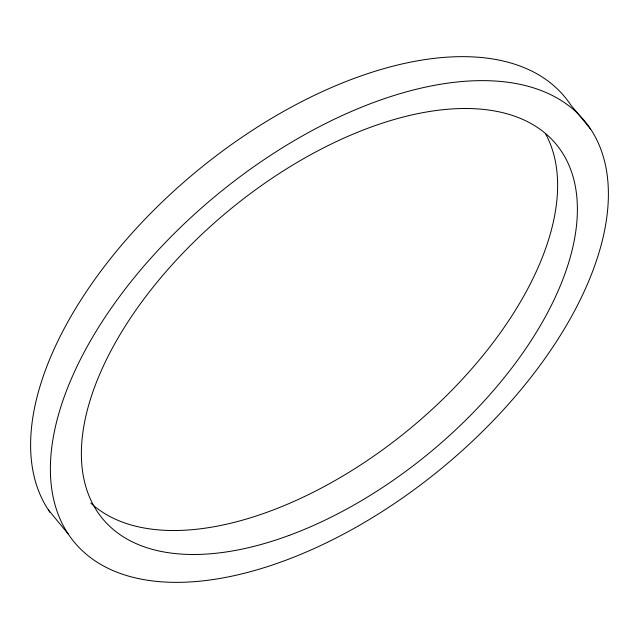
<?xml version="1.0" encoding="UTF-8"?>
<svg xmlns="http://www.w3.org/2000/svg" width="639" height="639" viewBox="0 0 639 639"><rect width="100%" height="100%" fill="white"/><g stroke="black" fill="none" stroke-linecap="round" stroke-linejoin="round"><path stroke-width="0.96" d="M590.564 129.006A330.85 176.979 -39.5 0 0 113.846 304.428A330.85 176.979 -39.5 0 0 283.732 561.018A330.85 176.979 -39.5 0 0 590.564 129.006L570.803 105.036A330.85 176.979 -39.5 0 0 209.376 161.052A330.85 176.979 -39.5 0 0 50.098 512.422M48.436 509.994L68.197 533.964M545.73 134.118A294.092 157.314 -39.5 0 1 406.3 431.668A294.092 157.314 -39.5 0 1 90.826 503.149M288.804 535.514A294.092 157.314 -39.5 0 0 561.545 151.499A294.092 157.314 -39.5 0 0 137.792 307.431A294.092 157.314 -39.5 0 0 288.804 535.514"/></g></svg>
